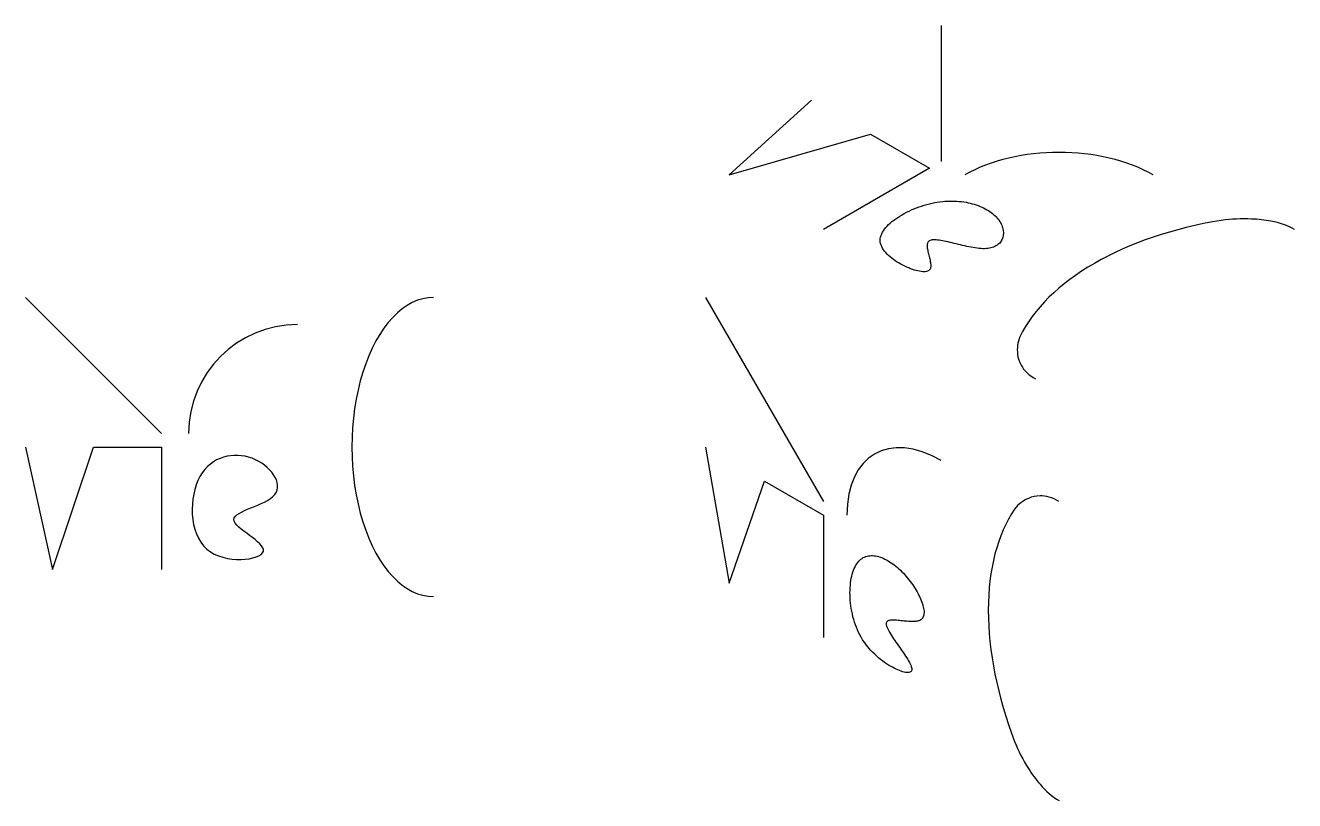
# Model space of a CAD drawing. Header units: millimetres. Extents: x 0 to 93.3, y -17 to 40.
import ezdxf

# ---------------------------------------------------------------- set-up
doc = ezdxf.new("R2010")
doc.units = ezdxf.units.MM
doc.layers.get('0').update_dxf_attribs({"lineweight": 25})

msp = doc.modelspace()

# ---------------------------------------------------------------- linework, layer by layer
for p, q in [((67.321, 40), (67.321, 30)), ((0, 20), (10, 10)), ((50, 20), (58.66, 5))]:
    msp.add_line(p, q)
at = {"flags": 128}
for points in [[(57.794, 34.5), (51.732, 29), (62.124, 32), (66.454, 29.5), (58.66, 25)], [(71.506, 25.75), (71.571, 25.663), (71.63, 25.576), (71.683, 25.487), (71.73, 25.397), (71.771, 25.307), (71.806, 25.217), (71.835, 25.127), (71.858, 25.036), (71.875, 24.947), (71.887, 24.858), (71.892, 24.77), (71.892, 24.684), (71.886, 24.598), (71.873, 24.515), (71.855, 24.433), (71.831, 24.354), (71.801, 24.277), (71.765, 24.203), (71.723, 24.132), (71.675, 24.064), (71.622, 23.999), (71.562, 23.938), (71.497, 23.881), (71.425, 23.828), (71.348, 23.78), (71.264, 23.736), (71.175, 23.697), (71.08, 23.663), (70.979, 23.634), (70.872, 23.611), (70.759, 23.594), (70.64, 23.583), (70.516, 23.579), (70.386, 23.58), (70.251, 23.586), (70.111, 23.598), (69.968, 23.614), (69.821, 23.635), (69.671, 23.659), (69.519, 23.686), (69.365, 23.716), (69.21, 23.749), (69.054, 23.783), (68.897, 23.819), (68.741, 23.856), (68.585, 23.894), (68.43, 23.931), (68.277, 23.969), (68.126, 24.005), (67.977, 24.041), (67.832, 24.075), (67.69, 24.107), (67.552, 24.136), (67.419, 24.162), (67.292, 24.185), (67.169, 24.204), (67.053, 24.219), (66.944, 24.229), (66.842, 24.234), (66.747, 24.234), (66.66, 24.227), (66.582, 24.214), (66.514, 24.194), (66.454, 24.167), (66.405, 24.132), (66.366, 24.089), (66.335, 24.04), (66.312, 23.985), (66.297, 23.923), (66.289, 23.857), (66.286, 23.785), (66.29, 23.71), (66.298, 23.63), (66.311, 23.547), (66.327, 23.462), (66.345, 23.374), (66.366, 23.285), (66.389, 23.194), (66.413, 23.102), (66.436, 23.01), (66.46, 22.919), (66.482, 22.828), (66.503, 22.738), (66.521, 22.651), (66.536, 22.565), (66.547, 22.482), (66.554, 22.403), (66.556, 22.327), (66.552, 22.255), (66.542, 22.189), (66.525, 22.127), (66.5, 22.071), (66.467, 22.022), (66.424, 21.979), (66.372, 21.944), (66.31, 21.917), (66.237, 21.897), (66.154, 21.886), (66.061, 21.883), (65.96, 21.887), (65.851, 21.898), (65.735, 21.917), (65.612, 21.942), (65.485, 21.974), (65.352, 22.012), (65.216, 22.057), (65.077, 22.107), (64.935, 22.163), (64.792, 22.224), (64.648, 22.29), (64.504, 22.362), (64.362, 22.438), (64.22, 22.518), (64.082, 22.602), (63.947, 22.691), (63.815, 22.783), (63.689, 22.878), (63.568, 22.977), (63.454, 23.078), (63.347, 23.182), (63.248, 23.289), (63.157, 23.398), (63.077, 23.509), (63.007, 23.621), (62.948, 23.735), (62.901, 23.85), (62.867, 23.966), (62.846, 24.083), (62.84, 24.201), (62.847, 24.318), (62.868, 24.436), (62.902, 24.554), (62.948, 24.671), (63.006, 24.788), (63.075, 24.904), (63.155, 25.02), (63.246, 25.134), (63.346, 25.247), (63.456, 25.358), (63.574, 25.468), (63.701, 25.575), (63.836, 25.681), (63.978, 25.784), (64.127, 25.885), (64.282, 25.984), (64.444, 26.079), (64.61, 26.171), (64.781, 26.26), (64.957, 26.346), (65.137, 26.428), (65.319, 26.506), (65.505, 26.579), (65.693, 26.649), (65.883, 26.714), (66.074, 26.775), (66.266, 26.83), (66.458, 26.881), (66.65, 26.926), (66.842, 26.966), (67.032, 27), (67.22, 27.028), (67.407, 27.051), (67.592, 27.068), (67.775, 27.08), (67.955, 27.086), (68.133, 27.087), (68.309, 27.083), (68.482, 27.074), (68.652, 27.061), (68.82, 27.042), (68.984, 27.02), (69.145, 26.993), (69.303, 26.961), (69.458, 26.926), (69.609, 26.887), (69.756, 26.844), (69.9, 26.797), (70.039, 26.747), (70.175, 26.693), (70.306, 26.636), (70.433, 26.576), (70.556, 26.513), (70.674, 26.447), (70.787, 26.379), (70.895, 26.308), (70.999, 26.234), (71.097, 26.159), (71.19, 26.081), (71.277, 26.001), (71.359, 25.919), (71.436, 25.835), (71.506, 25.75)], [(50, 9), (51.732, -1), (54.33, 6.5), (58.66, 4), (58.66, -5)], [(64.434, -0.167), (64.541, -0.278), (64.647, -0.393), (64.75, -0.511), (64.851, -0.632), (64.949, -0.755), (65.045, -0.88), (65.138, -1.007), (65.228, -1.135), (65.314, -1.265), (65.396, -1.395), (65.475, -1.525), (65.55, -1.655), (65.621, -1.785), (65.687, -1.913), (65.748, -2.041), (65.805, -2.167), (65.857, -2.291), (65.903, -2.412), (65.944, -2.531), (65.979, -2.647), (66.008, -2.76), (66.031, -2.868), (66.047, -2.973), (66.058, -3.073), (66.061, -3.168), (66.057, -3.258), (66.046, -3.342), (66.028, -3.421), (66.002, -3.493), (65.969, -3.558), (65.927, -3.616), (65.877, -3.667), (65.819, -3.71), (65.753, -3.745), (65.68, -3.774), (65.6, -3.797), (65.514, -3.814), (65.423, -3.826), (65.327, -3.833), (65.228, -3.836), (65.125, -3.835), (65.019, -3.831), (64.911, -3.825), (64.801, -3.816), (64.691, -3.806), (64.581, -3.795), (64.471, -3.783), (64.362, -3.771), (64.254, -3.759), (64.149, -3.749), (64.047, -3.74), (63.949, -3.733), (63.855, -3.729), (63.765, -3.728), (63.682, -3.73), (63.604, -3.737), (63.533, -3.748), (63.469, -3.765), (63.414, -3.787), (63.367, -3.815), (63.329, -3.85), (63.302, -3.892), (63.285, -3.942), (63.279, -4), (63.285, -4.067), (63.302, -4.142), (63.329, -4.225), (63.366, -4.314), (63.411, -4.411), (63.465, -4.513), (63.525, -4.621), (63.593, -4.733), (63.665, -4.85), (63.743, -4.97), (63.825, -5.094), (63.911, -5.22), (63.999, -5.348), (64.089, -5.478), (64.18, -5.609), (64.271, -5.74), (64.362, -5.87), (64.452, -6), (64.54, -6.129), (64.625, -6.255), (64.707, -6.379), (64.784, -6.5), (64.857, -6.617), (64.923, -6.73), (64.983, -6.839), (65.036, -6.942), (65.08, -7.039), (65.116, -7.13), (65.142, -7.213), (65.158, -7.289), (65.163, -7.357), (65.155, -7.417), (65.136, -7.467), (65.104, -7.508), (65.06, -7.54), (65.006, -7.563), (64.942, -7.577), (64.868, -7.583), (64.785, -7.58), (64.693, -7.569), (64.594, -7.55), (64.487, -7.523), (64.374, -7.487), (64.255, -7.444), (64.13, -7.394), (64.001, -7.336), (63.867, -7.271), (63.73, -7.198), (63.59, -7.118), (63.448, -7.032), (63.303, -6.938), (63.158, -6.838), (63.012, -6.731), (62.867, -6.618), (62.721, -6.499), (62.578, -6.374), (62.436, -6.242), (62.296, -6.105), (62.16, -5.962), (62.028, -5.814), (61.899, -5.66), (61.776, -5.5), (61.659, -5.336), (61.547, -5.167), (61.442, -4.992), (61.344, -4.814), (61.252, -4.631), (61.167, -4.445), (61.089, -4.255), (61.016, -4.063), (60.95, -3.869), (60.891, -3.673), (60.837, -3.476), (60.79, -3.278), (60.748, -3.079), (60.712, -2.88), (60.682, -2.682), (60.658, -2.484), (60.64, -2.288), (60.627, -2.094), (60.619, -1.902), (60.617, -1.712), (60.621, -1.526), (60.629, -1.343), (60.643, -1.164), (60.662, -0.989), (60.686, -0.819), (60.715, -0.655), (60.749, -0.496), (60.787, -0.344), (60.83, -0.198), (60.878, -0.059), (60.93, 0.072), (60.987, 0.196), (61.048, 0.311), (61.114, 0.417), (61.184, 0.514), (61.258, 0.601), (61.335, 0.68), (61.416, 0.75), (61.501, 0.812), (61.589, 0.865), (61.681, 0.91), (61.775, 0.947), (61.872, 0.975), (61.971, 0.996), (62.073, 1.01), (62.177, 1.016), (62.283, 1.015), (62.391, 1.006), (62.501, 0.991), (62.611, 0.969), (62.724, 0.94), (62.837, 0.905), (62.951, 0.864), (63.066, 0.816), (63.182, 0.763), (63.297, 0.704), (63.413, 0.639), (63.529, 0.569), (63.645, 0.494), (63.76, 0.413), (63.875, 0.328), (63.989, 0.238), (64.102, 0.143), (64.214, 0.044), (64.325, -0.059), (64.434, -0.167)]]:
    msp.add_lwpolyline(points, dxfattribs=at)
msp.add_lwpolyline([(0, 9), (2, 0), (5, 9), (10, 9), (10, 0)])
msp.add_arc((20, 10), 8, 90, 180)
for centre, major_axis, ratio, start_param, end_param in [((75.981, 25), (9.798, 0), 0.57735, 0.785398, 2.356194), ((93.768, 13.73), (-21.481, 0), 0.57735, 4.988522, 5.497787), ((89.538, 21.616), (7.195, 0), 0.57735, 1.486499, 1.798841), ((89.961, 22.924), (-4.908, 0), 0.57735, 4.380551, 4.675104), ((90.345, 23.293), (-4.181, 0), 0.57735, 3.926991, 4.417437), ((93.768, 13.73), (21.481, 0), 0.57735, 2.356194, 2.865459), ((30, 9), (0, 11), 0.545455, 0, 3.141593), ((80.11, 16.173), (-7.195, 0), 0.57735, 6.055141, 6.367482), ((77.845, 15.928), (4.908, 0), 0.57735, 3.178878, 3.473431), ((77.205, 15.707), (-4.181, 0), 0.57735, 0.294952, 0.785398), ((67.321, 0), (-4.899, 8.485), 0.57735, 5.497787, 7.068583), ((77.03, -1.162), (-3.598, 6.231), 0.57735, 6.198888, 6.51123), ((76.109, 0.922), (-2.454, 4.25), 0.57735, 5.951347, 6.2459), ((75.981, 1.586), (-2.091, 3.621), 0.57735, 5.497787, 5.988234), ((85.974, -11.77), (-10.74, 18.603), 0.57735, 0.276133, 0.785398), ((85.974, -11.77), (-10.74, 18.603), 0.57735, 0.785398, 1.294663), ((77.03, -12.049), (-3.598, 6.231), 0.57735, 1.342752, 1.655094), ((76.109, -13.069), (-2.454, 4.25), 0.57735, 1.608082, 1.902634), ((75.981, -13.586), (-2.091, 3.621), 0.57735, 1.865748, 2.356194)]:
    msp.add_ellipse(centre, major_axis=major_axis, ratio=ratio, start_param=start_param, end_param=end_param)
msp.add_open_spline([(16.667, 8.167), (18, 7.667), (20, 5), (13, 4), (20, 1), (12, 0), (12, 8), (15.333, 8.667), (16.667, 8.167)], degree=3)

doc.saveas('drawing.dxf')
